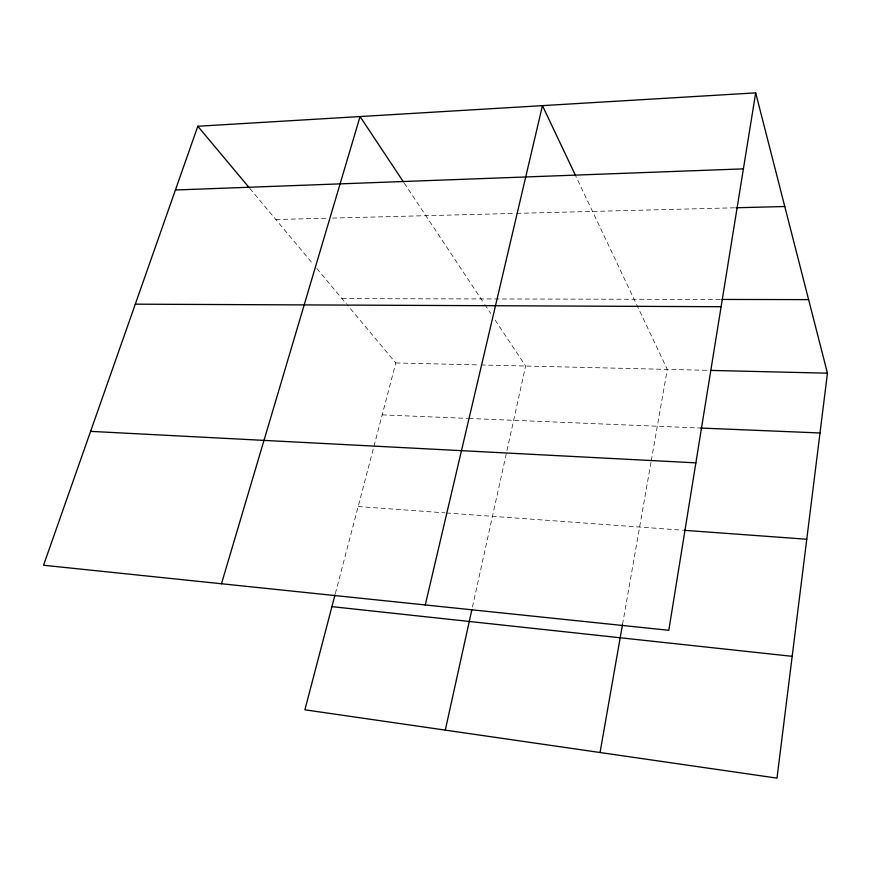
<?xml version="1.0" encoding="UTF-8"?>
<svg xmlns="http://www.w3.org/2000/svg" width="871" height="871" viewBox="0 0 871 871"><rect width="100%" height="100%" fill="white"/><g stroke="black" fill="none" stroke-linecap="round" stroke-linejoin="round"><path stroke-width="0.65" stroke-dasharray="4.36 3.27" d="M622.536 624.42L651.029 462.066M651.258 460.737L667.295 369.38L575.84 176.16M472.452 607.011L525.627 366.027L494.456 319.058M335.335 593.641L373.615 447.618M373.953 446.3L395.804 362.946L347.213 304.861M275.824 219.525L327.191 218.207M332.591 218.077L515.294 213.406M516.645 213.373L734.688 207.799M342.009 298.644L720.687 299.439M395.804 362.946L479.649 364.938M480.999 364.971L709.364 370.382M382.195 414.879L467.564 418.407M468.925 418.461L700.698 428.042M358.166 506.541L444.983 512.867M446.344 512.965L682.755 530.199M249.825 188.441L313.277 264.283M316.75 268.453L346.342 303.827M404.177 183.019L484.069 303.402M484.809 304.523L490.743 313.473"/><path stroke-width="1.31" d="M755.68 92.87L668.808 630.288L43.55 565.246L197.815 126.262L755.68 92.87L827.45 373.18L777.008 778.13L304.894 709.8L334.997 594.947M600.054 752.522L622.536 624.42M445.288 730.127L471.875 609.646M425.266 604.953L542.459 105.631L575.263 174.951M221.463 583.755L360.061 116.551L403.425 181.887M175.419 189.998L743.388 168.865M736.039 207.766L784.782 206.514M722.037 299.439L808.615 299.624M135.288 304.175L721.112 306.712M710.725 370.415L827.45 373.18M700.698 428.042L820.003 432.974M90.595 431.363L695.864 462.86M684.105 530.297L806.764 539.247M331.927 606.641L792.175 656.331M197.815 126.262L248.954 187.396"/></g></svg>
